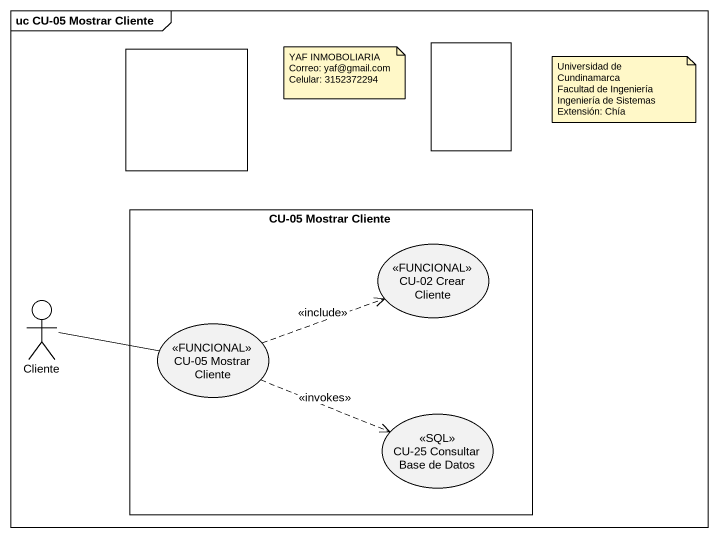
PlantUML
@startuml
mainframe uc CU-05 Mostrar Cliente
rectangle " " as rectangle1
rectangle " " as rectangle2
rectangle "CU-05 Mostrar Cliente" as CU_05_Mostrar_Cliente {
  usecase "CU-02 Crear Cliente" as CU_02_Crear_Cliente <<FUNCIONAL>>
  usecase "CU-05 Mostrar Cliente" as CU_05_Mostrar_Cliente_2 <<FUNCIONAL>>
  usecase "CU-25 Consultar Base de Datos" as CU_25_Consultar_Base_de <<SQL>>
}
actor Cliente
Cliente -right- CU_05_Mostrar_Cliente_2
CU_05_Mostrar_Cliente_2 .right.> CU_02_Crear_Cliente : <<include>>
CU_05_Mostrar_Cliente_2 .right.> CU_25_Consultar_Base_de : <<invokes>>
note as N1
  YAF INMOBOLIARIA
  Correo: yaf@gmail.com
  Celular: 3152372294
end note
note as N2
  Universidad de Cundinamarca
  Facultad de Ingeniería
  Ingeniería de Sistemas
  Extensión: Chía
end note
@enduml
